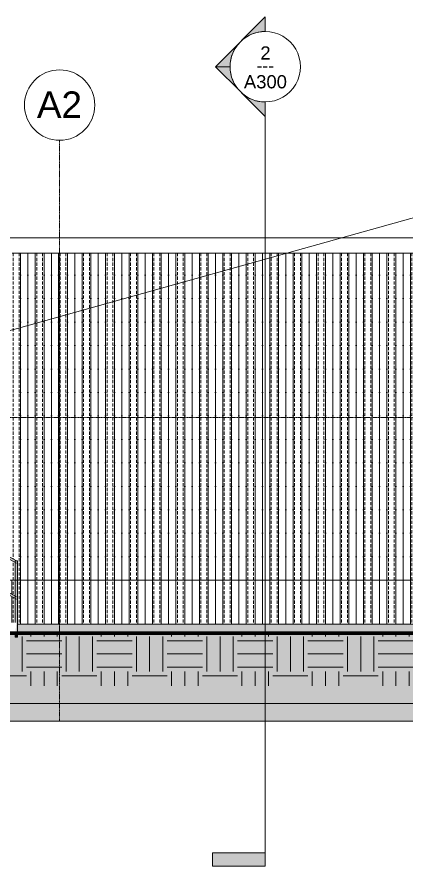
# Model space of a CAD drawing. Header units: inches. Extents: x 1352 to 4245, y -195 to 444.
# Drawn here: x 3265 to 3530, y -195 to 384 of the extents above; entities that cross this region are included whole.
import ezdxf

# ---------------------------------------------------------------- set-up
doc = ezdxf.new("R2010")
doc.units = ezdxf.units.IN
doc.header["$MEASUREMENT"] = 0
doc.linetypes.add('Aligning Line 1_8_', pattern=[0.25, 0.125, -0.125])
doc.linetypes.add('Grid Line 1_2_', pattern=[0.8749999999999999, 0.4999999999999999, -0.125, 0.125, -0.125])
for name, color, linetype, lineweight in [('A-FLOR-HRAL', 11, 'Continuous', 9), ('A-FLOR-LEVL-1', 51, 'Grid Line 1_2_', 9), ('A-ROOF', 132, 'Continuous', 13), ('A-WALL', 113, 'Continuous', 13), ('A-WALL-PATT-2', 50, 'Continuous', 13), ('A-WALL-PATT-4', 111, 'Continuous', 9), ('C-TOPO', 7, 'Continuous', 9), ('C-TOPO-1', 7, 'Continuous', 140), ('C-TOPO-4', 9, 'Continuous', 9), ('G-ANNO-SYMB', 111, 'Aligning Line 1_8_', 9), ('G-ANNO-SYMB-1', 111, 'Continuous', 9), ('G-ANNO-TEXT', 231, 'Continuous', 9), ('S-FNDN-1', 50, 'Continuous', 13), ('S-FNDN-5', 163, 'Continuous', 13), ('S-GRID-1', 1, 'Grid Line 1_2_', 9), ('S-GRID-IDEN', 1, 'Continuous', 9)]:
    doc.layers.add(name, color=color, linetype=linetype, lineweight=lineweight)
doc.styles.add('Arial', font='arial.ttf', dxfattribs={"height": 17.99999999999998})
doc.styles.add('Arial_1', font='arial.ttf', dxfattribs={"height": 8.999999999999991})
doc.styles.add('Century Gothic_1', font='ufonts.com_century-gothic.ttf', dxfattribs={"height": 8.999999999999991})

# ---------------------------------------------------------------- blocks, each defined once
blk = doc.blocks.new('Railing - Lapeyre - 1 1_2_ Post-1355961-BUILDING SECTION - EAST_WEST - LOOKING SOUTH')
at = {"layer": 'A-FLOR-HRAL'}
blk.add_hatch(color=256, dxfattribs=at).paths.add_polyline_path([(3212.453253864445, -0.1250000000000675), (3212.453253864445, 41.99999999999973), (3211.703253864445, 41.99999999999973), (3211.728809494728, -0.1250000000000675), (3212.315127779881, -0.1250000000000675)], flags=0)
h = blk.add_hatch(color=256, dxfattribs=at)
h.paths.add_polyline_path([(3213.177698234162, -17.20000000000022), (3213.203253864445, -17.20000000000022), (3213.177698234162, -10.87443964911427), (3212.453253864447, -10.47320892127176), (3212.453253864445, -17.20000000000022), (3213.102772917283, -17.20000000000022)], flags=0)
h.paths.add_polyline_path([(3213.182015063602, -7.200000000000112), (3213.203253864445, -7.200000000000112), (3213.177698234162, 15.52063538094119), (3212.453253864445, 16.75000000000897), (3212.486043439416, -7.200000000000112), (3213.177698234162, -7.200000000000112)], flags=0)
h.paths.add_polyline_path([(3212.453253864445, 16.75000000000897), (3213.203253864445, 17.19196267638101), (3213.175198459099, 40.02487743891977), (3212.453253864445, 41.25000000000885), (3212.453253864445, 18.15617209612854)], flags=0)
h.paths.add_polyline_path([(3212.453253864445, 41.25000000000885), (3213.203253864445, 41.69196267638064), (3213.177698234162, 41.99999999999973), (3212.453253864445, 41.99999999999973)], flags=0)
for p, q in [((3211.703253864445, -0.1250000000000675), (3211.703253864445, 41.99999999999973)), ((3212.453253864445, 41.99999999999997), (3211.703253864445, 41.99999999999997)), ((3213.203253864445, 41.99999999999997), (3212.453253864445, 41.99999999999997)), ((3213.203253864445, 41.99999999999973), (3213.203253864445, -7.200000000000112)), ((3213.203253864445, -10.88859353665561), (3213.203253864445, -17.20000000000022)), ((3212.453253864445, -17.19999999999995), (3213.203253864445, -17.19999999999995))]:
    blk.add_line(p, q, dxfattribs=at)
blk = doc.blocks.new('Railing - Lapeyre - 1 1_2_ Post-1355956-BUILDING SECTION - EAST_WEST - LOOKING SOUTH')
at = {"layer": 'A-FLOR-HRAL'}
h = blk.add_hatch(color=256, dxfattribs=at)
h.paths.add_polyline_path([(3263.703253864446, -36.00000000000021), (3264.453253864446, -36.00000000000021), (3264.453253864446, -28.80000000000028), (3263.704636459879, -35.98672708384337)], flags=0)
h.paths.add_polyline_path([(3264.453253864444, 12.44999999999972), (3264.453253864446, 13.19999999999972), (3264.011291188062, 13.19999999999972), (3264.450459915658, 12.45154741778965)], flags=0)
h.paths.add_polyline_path([(3264.453253864444, -12.05000000000017), (3264.450447966852, 12.44834653067273), (3263.703253864446, 12.00803732361847), (3263.728809494729, -10.82063538094279), (3264.359589786758, -11.89105431971579)], flags=0)
h.paths.add_polyline_path([(3263.803734811607, -28.80000000000028), (3264.453253864446, -28.80000000000028), (3264.453253864444, -12.05000000000017), (3263.703253864446, -12.49196267638159), (3263.743218209513, -28.80000000000028)], flags=0)
for points in [[(3265.102772917284, -36.00000000000021), (3265.203253864446, -36.00000000000021), (3265.177698234163, 13.19999999999972), (3264.453253864446, 13.19999999999972), (3264.463706172036, -36.00000000000021), (3264.990001817787, -36.00000000000021)], [(3263.922923778556, -38.80000000000022), (3264.453253864446, -38.80000000000022), (3264.453253864446, -36.00000000000021), (3263.703253864446, -36.00000000000021), (3263.728809494729, -38.80000000000022), (3263.803734811607, -38.80000000000022)], [(3264.983583950336, -38.80000000000022), (3265.203253864446, -38.80000000000022), (3265.177698234163, -36.00000000000021), (3264.453253864446, -36.00000000000021), (3264.453253864446, -38.80000000000022), (3264.828253864446, -38.80000000000022)]]:
    blk.add_hatch(color=256, dxfattribs=at).paths.add_polyline_path(points, flags=0)
for p, q in [((3263.703253864446, -28.80000000000028), (3263.703253864446, 13.19999999999972)), ((3264.453253864445, 13.19999999999998), (3264.007489478777, 13.19999999999998)), ((3265.203253864445, 13.19999999999998), (3264.453253864445, 13.19999999999998)), ((3265.203253864446, 13.19999999999972), (3265.203253864446, -36.00000000000021)), ((3263.703253864446, -38.80000000000022), (3263.703253864446, -36.00000000000021)), ((3263.703253864445, -38.79999999999994), (3264.453253864445, -38.79999999999994)), ((3264.453253864445, -38.79999999999994), (3265.203253864445, -38.79999999999994)), ((3265.203253864446, -36.00000000000021), (3265.203253864446, -38.80000000000022))]:
    blk.add_line(p, q, dxfattribs=at)
blk = doc.blocks.new('Railing - Railing-1340984-BUILDING SECTION - EAST_WEST - LOOKING SOUTH')
at = {"layer": 'A-FLOR-HRAL'}
h = blk.add_hatch(color=256, dxfattribs=at)
h.paths.add_polyline_path([(3264.453253864444, 12.44999999999976), (3264.011291188062, 13.19999999999976), (3264.453253864444, 13.19999999999976), (3264.453253864444, 13.30734729176572), (3213.177698234162, 41.67690316337191), (3212.453253864445, 41.24999999999982), (3263.099087197778, 13.19999999999976)], flags=0)
h.paths.add_polyline_path([(3212.594328945807, 41.99999999999974), (3212.647075363467, 41.99999999999974), (3212.453253864445, 42.07813389121545), (3212.453253864445, 41.99999999999974)], flags=0)
for points in [[(3263.703253864444, 12.00803732361851), (3264.453253864444, 12.44999999999976), (3212.453253864445, 41.24999999999982), (3213.203253864445, 39.97726809284898), (3263.679259781601, 12.02132635411686)], [(3264.453253864428, -12.04999999999074), (3263.703253864444, -10.77726809284945), (3213.177698234162, 17.17690316337177), (3212.453253864445, 16.74999999999994), (3261.873190322632, -10.62104173068786)], [(3263.703253864444, -12.49196267638137), (3264.453253864444, -12.05000000000012), (3212.453253864445, 16.74999999999994), (3213.203253864445, 15.4772680928491), (3263.679259781601, -12.47867364588336)]]:
    blk.add_hatch(color=256, dxfattribs=at).paths.add_polyline_path(points, flags=0)
for p, q in [((3264.453253864444, 13.30734729176572), (3212.453253864445, 42.1073472917657)), ((3212.453253864445, 40.39265270823403), (3264.453253864444, 11.59265270823397)), ((3264.453253864444, -11.19265270823433), (3212.453253864445, 17.60734729176573)), ((3212.453253864445, 15.89265270823415), (3264.453253864444, -12.90734729176591))]:
    blk.add_line(p, q, dxfattribs=at)
at = {"layer": 'A-FLOR-HRAL', "flags": 128}
for points in [[(3212.453253864445, 42.00204566127025), (3212.453253864445, 42.07813389121544), (3212.453253864445, 42.1073472917659)], [(3264.453253864445, 13.30734729176591), (3264.453253864445, 13.27813389121545), (3264.453253864445, 13.20204566127008)]]:
    blk.add_lwpolyline(points, dxfattribs=at)
for name in ['Railing - Lapeyre - 1 1_2_ Post-1355961-BUILDING SECTION - EAST_WEST - LOOKING SOUTH', 'Railing - Lapeyre - 1 1_2_ Post-1355956-BUILDING SECTION - EAST_WEST - LOOKING SOUTH']:
    blk.add_blockref(name, (0, 0))
blk = doc.blocks.new('Section - 3_32_ x 3_8_-54337-BUILDING SECTION - EAST_WEST - LOOKING SOUTH')
at = {"layer": 'G-ANNO-SYMB-1'}
blk.add_hatch(color=256, dxfattribs=at).paths.add_polyline_path([(2512.891729866072, -185.8135566217207), (2548.891729866072, -185.813556621721), (2548.891729866072, -194.813556621721), (2512.891729866072, -194.8135566217206)], flags=0)
for p, q in [((2512.891729866072, -185.8135566217207), (2512.891729866072, -194.8135566217206)), ((2548.891729866072, -185.813556621721), (2512.891729866072, -185.8135566217207)), ((2548.891729866072, -194.813556621721), (2548.891729866072, -185.813556621721)), ((2512.891729866072, -194.8135566217206), (2548.891729866072, -194.813556621721))]:
    blk.add_line(p, q, dxfattribs=at)
blk = doc.blocks.new('Section - Section Head - Filled-22785-BUILDING SECTION - EAST_WEST - LOOKING SOUTH')
at = {"layer": 'G-ANNO-SYMB-1'}
h = blk.add_hatch(color=256, dxfattribs=at)
edge = h.paths.add_edge_path(flags=0)
edge.add_arc((2548.891729866072, 350.115309798302), 24.03123559096343, 89.99999999999989, 132.0783950246237, ccw=False)
edge.add_line((2548.891729866072, 374.1465453892656), (2548.891729866072, 384.0564352952561))
edge.add_line((2548.891729866072, 384.0564352952561), (2532.787274509435, 367.9519799386192))
h = blk.add_hatch(color=256, dxfattribs=at)
edge = h.paths.add_edge_path(flags=0)
edge.add_line((2531.921167117595, 367.0858725467789), (2514.950604369118, 350.115309798302))
edge.add_line((2514.950604369118, 350.115309798302), (2524.891729866072, 350.1153097983019))
edge.add_arc((2548.891729866072, 350.1153097983016), 23.99999999999987, 134.9999999999997, 179.9999999999997, ccw=False)
h = blk.add_hatch(color=256, dxfattribs=at)
edge = h.paths.add_edge_path(flags=0)
edge.add_arc((2548.891729866072, 350.1153097983018), 23.99999999999986, 180, 224.9999999999998, ccw=False)
edge.add_line((2524.891729866072, 350.115309798302), (2514.950604369118, 350.115309798302))
edge.add_line((2514.950604369118, 350.115309798302), (2531.921167117595, 333.1447470498248))
h = blk.add_hatch(color=256, dxfattribs=at)
edge = h.paths.add_edge_path(flags=0)
edge.add_line((2532.787274509435, 332.2786396579845), (2548.891729866072, 316.1741843013475))
edge.add_line((2548.891729866072, 316.1741843013475), (2548.891729866072, 326.084074207338))
edge.add_arc((2548.891729866072, 350.1153097983017), 24.03123559096389, 227.9216049753765, 270, ccw=False)
for p, q in [((2532.787274509435, 367.9519799386192), (2548.891729866072, 384.0564352952561)), ((2548.891729866072, 384.0564352952561), (2548.891729866072, 374.1465453892656)), ((2514.950604369118, 350.115309798302), (2531.921167117595, 367.0858725467789)), ((2524.891729866072, 350.1153097983019), (2514.950604369118, 350.115309798302)), ((2531.921167117595, 333.1447470498248), (2514.950604369118, 350.115309798302)), ((2514.950604369118, 350.115309798302), (2524.891729866072, 350.115309798302)), ((2548.891729866072, 316.1741843013475), (2532.787274509435, 332.2786396579845)), ((2548.891729866072, 326.084074207338), (2548.891729866072, 316.1741843013475))]:
    blk.add_line(p, q, dxfattribs=at)
for centre, radius, start, end in [((2548.891729866072, 350.1465453892656), 23.99999999999994, 89.99999999999987, 269.9999999999995), ((2548.891729866072, 350.115309798302), 24.03123559096343, 89.99999999999953, 132.0783950246233), ((2548.891729866072, 350.1465453892656), 23.99999999999997, 269.9999999999996, 89.99999999999993), ((2548.891729866072, 350.1153097983016), 23.99999999999987, 134.9999999999994, 179.9999999999993), ((2548.891729866072, 350.1153097983018), 23.99999999999986, 179.9999999999997, 224.9999999999995), ((2548.891729866072, 350.1153097983017), 24.03123559096389, 227.9216049753762, 269.9999999999996)]:
    blk.add_arc(centre, radius, start, end, dxfattribs=at)
blk = doc.blocks.new('Grid - Grid Head - Circle-50561-BUILDING SECTION - EAST_WEST - LOOKING SOUTH')
at = {"layer": 'S-GRID-IDEN'}
for radius, start, end in [(24, 0, 179.9999999999999), (23.99999999999998, 179.9999999999999, 359.9999999999994)]:
    blk.add_arc((2877.203253864448, 324.0000000000421), radius, start, end, dxfattribs=at)

msp = doc.modelspace()

# ---------------------------------------------------------------- hatches: boundary and pattern name
at = {"layer": 'A-WALL-PATT-2'}
h = msp.add_hatch(color=256, dxfattribs=at)
h.paths.add_polyline_path([(3774.007614906912, -84.00000000000408), (3774.007614906912, -72.00000000000033), (3212.453253864443, -72.00000000000033), (3212.453253864443, -84.0000000000022), (3625.791105092791, -84.00000000000357)], flags=0)
h.paths.add_polyline_path([(3265.203253864445, -36.00000000000016), (3774.007614906912, -36.00000000000016), (3774.007614906912, -6.00000000000017), (3581.703253864445, -5.999999999999488), (3581.703253864445, -30.00000000000017), (3265.203253864445, -30.00000000000017)], flags=0)
h.paths.add_polyline_path([(3258.543293312151, -36.00000000000016), (3247.709959978818, -30.00000000000017), (3212.453253864443, -30.00000000000017), (3212.453253864443, -36.00000000000016), (3250.703253864445, -36.00000000000016)], flags=0)
msp.add_hatch(color=256, dxfattribs=at).paths.add_polyline_path([(3212.453253864443, -72.00000000000033), (3774.007614906912, -72.00000000000033), (3774.007614906912, -36.00000000000016), (3265.203253864445, -36.00000000000016), (3265.177698234162, -38.80000000000017), (3263.703253864445, -38.80000000000017), (3263.703253864445, -36.00000000000016), (3212.453253864443, -36.00000000000016), (3212.453253864443, -57.85451540387134)], flags=0)
at = {"layer": 'A-WALL-PATT-4'}
h = msp.add_hatch(dxfattribs=at)
h.set_pattern_fill('FP_6', color=256, style=0, pattern_type=2)
h.set_pattern_definition([(90, (3587.266, 0), (-16, 9.797174393178826e-16), [16, 0, 0, 0]), (90, (3581.266, 0), (-16, 9.797174393178826e-16), [16, 0, 0, 0]), (90, (3582.266, 0), (-16, 9.797174393178826e-16), [2.143, -13.857]), (90, (3576.266, 0), (-16, 9.797174393178826e-16), [16, 0, 0, 0]), (90, (3582.266, 3.214), (-16, 9.797174393178826e-16), [2.143, -13.857]), (90, (3582.266, 6.428999999999999), (-16, 9.797174393178826e-16), [2.143, -13.857]), (90, (3582.266, 9.642999999999999), (-16, 9.797174393178826e-16), [2.143, -13.857]), (90, (3582.266, 12.857), (-16, 9.797174393178826e-16), [2.143, -13.857]), (90, (3586.266, 0), (-16, 9.797174393178826e-16), [2.143, -13.857]), (90, (3586.266, 3.214), (-16, 9.797174393178826e-16), [2.143, -13.857]), (90, (3586.266, 6.428999999999999), (-16, 9.797174393178826e-16), [2.143, -13.857]), (90, (3586.266, 9.642999999999999), (-16, 9.797174393178826e-16), [2.143, -13.857]), (90, (3586.266, 12.857), (-16, 9.797174393178826e-16), [2.143, -13.857])])
h.paths.add_polyline_path([(3261.453254074461, -1.70530256582424e-13), (3263.703253864445, -1.70530256582424e-13), (3263.6792597816, 12.02132635411686), (3261.453254074461, 13.25419105345531), (3261.453254074461, 6.154484596128554)], flags=0)
h.paths.add_polyline_path([(3265.203253864445, -1.70530256582424e-13), (3581.703253864445, -1.70530256582424e-13), (3581.703253864445, 222.9243989398944), (3261.453254074461, 222.9243989398944), (3261.453254074461, 14.9688856369869), (3264.453253864444, 13.27813389121547), (3264.453253864444, 13.19999999999976), (3265.203253864445, 13.19248453453491), (3265.203253864445, 6.154484596128554)], flags=0)
h = msp.add_hatch(dxfattribs=at)
h.set_pattern_fill('FP_11', color=256, style=0, pattern_type=2)
h.set_pattern_definition([(90, (3603.266, 0), (-16, 9.797174393178826e-16), [16, 0, 0, 0]), (90, (3597.266, 0), (-16, 9.797174393178826e-16), [16, 0, 0, 0]), (90, (3598.266, 0), (-16, 9.797174393178826e-16), [2.143, -13.857]), (90, (3592.266, 0), (-16, 9.797174393178826e-16), [16, 0, 0, 0]), (90, (3598.266, 3.214), (-16, 9.797174393178826e-16), [2.143, -13.857]), (90, (3598.266, 6.428999999999999), (-16, 9.797174393178826e-16), [2.143, -13.857]), (90, (3598.266, 9.642999999999999), (-16, 9.797174393178826e-16), [2.143, -13.857]), (90, (3598.266, 12.857), (-16, 9.797174393178826e-16), [2.143, -13.857]), (90, (3602.266, 0), (-16, 9.797174393178826e-16), [2.143, -13.857]), (90, (3602.266, 3.214), (-16, 9.797174393178826e-16), [2.143, -13.857]), (90, (3602.266, 6.428999999999999), (-16, 9.797174393178826e-16), [2.143, -13.857]), (90, (3602.266, 9.642999999999999), (-16, 9.797174393178826e-16), [2.143, -13.857]), (90, (3602.266, 12.857), (-16, 9.797174393178826e-16), [2.143, -13.857])])
h.paths.add_polyline_path([(3580.650612197631, -30.00000000000017), (3581.703253864445, -30.00000000000017), (3581.703253864445, -1.70530256582424e-13), (3265.203253864445, -1.70530256582424e-13), (3265.203253864445, -30.00000000000017), (3538.843737197631, -30.00000000000017)], flags=0)
h.paths.add_polyline_path([(3237.703253864446, -30.00000000000017), (3247.709959978818, -30.00000000000017), (3213.203253864445, -10.88859353665594), (3213.177698234162, -17.20000000000021), (3212.453253864443, -17.20000000000021), (3212.453253864443, -30.00000000000017)], flags=0)
h.paths.add_polyline_path([(3251.453253864445, -28.80000000000024), (3263.703253864445, -28.80000000000024), (3263.679259781601, -12.47867364588336), (3241.148321254312, -1.70530256582424e-13), (3213.203253864445, -1.70530256582424e-13), (3213.203253864445, -7.200000000000101), (3225.453253864445, -7.200000000000101), (3224.703253864445, -14.4000000000002), (3238.453253864444, -14.4000000000002), (3237.703253864446, -21.60000000000013), (3251.453253864445, -21.60000000000013), (3250.703253864445, -28.80000000000024)], flags=0)
h.paths.add_polyline_path([(3263.703253864445, -10.77726809284996), (3263.703253864445, -1.70530256582424e-13), (3244.244297585688, -1.70530256582424e-13), (3262.024985120456, -9.847765403871334)], flags=0)
at = {"layer": 'C-TOPO'}
h = msp.add_hatch(dxfattribs=at)
h.set_pattern_fill('FP_2', color=256, style=0, pattern_type=2)
h.set_pattern_definition([(0, (2839.341, 132.759), (24, 24), [24, -24]), (0, (2839.341, 141.759), (24, 24), [24, -24]), (0, (2839.341, 150.759), (24, 24), [24, -24]), (90, (2842.341, 153.759), (-24, 24), [24, -24]), (90, (2851.341, 153.759), (-24, 24), [24, -24]), (90, (2860.341, 153.759), (-24, 24), [24, -24])])
h.paths.add_polyline_path([(4124.139987197631, -72.00000000000033), (4124.139987197631, -36.00000000000016), (3212.453253864451, -36.00000000000016), (3212.453253864451, -72.00000000000033), (3956.912487197631, -72.00000000000033)], flags=0)
at = {"layer": 'S-FNDN-1'}
msp.add_hatch(color=256, dxfattribs=at).paths.add_polyline_path([(3778.602277443182, -96.00000000000306), (3778.602277443182, -84.00000000000306), (3225.453253864444, -84.00000000000118), (3225.453253864444, -96.00000000000118), (3622.457487197631, -96.00000000000254)], flags=0)

# ---------------------------------------------------------------- linework, layer by layer
at = {"layer": 'A-FLOR-LEVL-1'}
for p, q in [((1351.78415744599, 111), (4220.885431294822, 111)), ((1351.78415744599, 0), (4220.885431294822, 0))]:
    msp.add_line(p, q, dxfattribs=at)
at = {"layer": 'A-ROOF'}
msp.add_line((3220.453253864446, 233.4265396963081), (3581.703253864444, 233.4265396963081), dxfattribs=at)
at = {"layer": 'A-WALL'}
for p, q in [((3581.703253864444, 222.9243989398944), (3261.453254074461, 222.9243989398943)), ((3265.196766665988, 0), (3581.703253864444, 0)), ((3265.203253864445, -30), (3581.703253864444, -30))]:
    msp.add_line(p, q, dxfattribs=at)
at = {"layer": 'C-TOPO'}
for p, q in [((3479.64147949228, -36.00000000000016), (3212.453253864445, -36.00000000000016)), ((3637.098266601655, -36.00000000000016), (3265.203253864445, -36.00000000000016)), ((3525.017578125094, -36.00000000000016), (3479.64147949228, -36.00000000000016)), ((3610.28942871103, -36.00000000000016), (3525.017578125094, -36.00000000000016))]:
    msp.add_line(p, q, dxfattribs=at)
at = {"layer": 'C-TOPO-1'}
for p, q in [((3212.453253864451, -35.99999999999999), (3479.641625150969, -35.99999999999999)), ((3479.641625150969, -35.99999999999999), (3525.017477567958, -35.99999999999999)), ((3525.017477567958, -35.99999999999999), (3610.289479125138, -35.99999999999999))]:
    msp.add_line(p, q, dxfattribs=at)
at = {"layer": 'C-TOPO-4'}
msp.add_line((3637.098266601655, -36.00000000000016), (3265.203253864445, -36.00000000000016), dxfattribs=at)
at = {"layer": 'G-ANNO-SYMB'}
msp.add_line((1448.499987197633, 0), (4124.13998719763, 0), dxfattribs=at)
at = {"layer": 'G-ANNO-SYMB-1'}
msp.add_line((3434.232560440802, 326.1153097983021), (3434.232560440802, -185.8135566217212), dxfattribs=at)
at = {"layer": 'G-ANNO-TEXT'}
msp.add_line((3219.045214767151, 158.8070287993837), (3639.324780423253, 276.3159249903846), dxfattribs=at)
at = {"layer": 'S-FNDN-5'}
for p, q in [((3225.453253864444, -84.00000000000094), (4101.839659952426, -84.00000000000291)), ((3225.453253864444, -96.00000000000092), (4101.839659952426, -96.0000000000029))]:
    msp.add_line(p, q, dxfattribs=at)
at = {"layer": 'S-GRID-1'}
msp.add_line((3293.953253864443, -96.00000000002746), (3293.953253864443, 300.0000000000423), dxfattribs=at)

# ---------------------------------------------------------------- block references
at = {"layer": 'A-FLOR-HRAL'}
msp.add_blockref('Railing - Railing-1340984-BUILDING SECTION - EAST_WEST - LOOKING SOUTH', (0, 0), dxfattribs=at)
at = {"layer": 'G-ANNO-SYMB-1'}
for name, p in [('Section - Section Head - Filled-22785-BUILDING SECTION - EAST_WEST - LOOKING SOUTH', (885.3408305747257, 0)), ('Section - 3_32_ x 3_8_-54337-BUILDING SECTION - EAST_WEST - LOOKING SOUTH', (885.3408305747264, 0))]:
    msp.add_blockref(name, p, dxfattribs=at)
at = {"layer": 'S-GRID-IDEN'}
msp.add_blockref('Grid - Grid Head - Circle-50561-BUILDING SECTION - EAST_WEST - LOOKING SOUTH', (416.7499999999922, 0), dxfattribs=at)

# ---------------------------------------------------------------- texts
at = {"layer": 'G-ANNO-SYMB-1', "char_height": 8.999999999999991, "attachment_point": 1}
for s, insert, width, style in [('2', (3430.911583965043, 364.0239462584697), 8.483999999999991, 'Arial_1'), ('---', (3428.260272878327, 355.5172533450839), 15.45299999999999, 'Century Gothic_1'), ('A300', (3419.667489476855, 344.3877020691369), 35.75399999999996, 'Arial_1')]:
    msp.add_mtext(s, dxfattribs=dict(at, insert=insert, width=width, style=style))
at = {"layer": 'S-GRID-IDEN', "insert": (3278.452577221281, 333.2879394807006), "char_height": 17.99999999999998, "width": 37.26899999999995, "attachment_point": 1, "style": 'Arial'}
msp.add_mtext('A2', dxfattribs=at)

doc.saveas('drawing.dxf')
